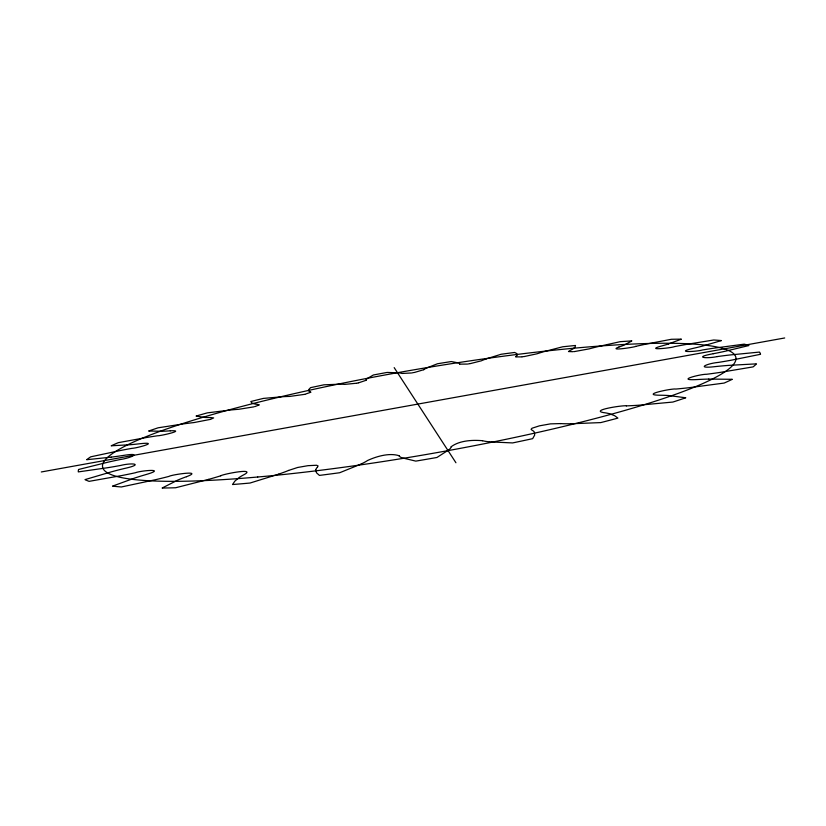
<?xml version="1.0" encoding="UTF-8"?>
<svg xmlns="http://www.w3.org/2000/svg" width="826" height="826" viewBox="0 0 826 826"><rect width="100%" height="100%" fill="white"/><g stroke="black" fill="none" stroke-linecap="round" stroke-linejoin="round"><path stroke-width="1.24" d="M515.837 356.749L516.281 356.212M451.192 446.721C459.514 440.516 472.265 439.804 482.549 440.712M315.79 469.994L316.503 472.802L319.425 475.404A346.177 46.204 -9.8 0 0 339.692 472.73L361.365 463.933M310.731 392.257L305.052 394.26M366.176 380.259L358.525 382.851M317.483 467.165L318.072 465.926L316.606 465.255L308.015 465.668L297.659 467.475L288.522 470.459M449.241 449.571L436.954 457.47A346.177 46.204 -9.8 0 1 415.798 461.115L401.766 457.749A88.909 14.156 -9.4 0 1 398.979 455.725M366.827 378.793L373.362 374.994A346.177 46.204 -9.8 0 1 387.126 372.433L398.834 372.846A61.981 6.876 -10.1 0 1 401.932 373.455L411.596 372.98M423.779 369.687L414.239 372.526M426.474 368.086L437.45 363.76A346.177 46.204 -9.8 0 1 451.275 361.551L458.616 362.965A61.547 6.794 -9.9 0 1 459.7 363.967M485.977 358.969L501.145 354.251A346.177 46.204 -9.8 0 1 514.66 352.465L516.787 353.59L517.334 354.829A61.702 6.825 -9.6 0 1 516.333 356.202M186.469 476.716C204.6 469.911 171.674 474.578 168.917 476.416A80.587 11.11 -11.2 0 1 155.34 479.741L121.35 486.968A346.177 46.204 -9.8 0 1 112.522 486.132L134.741 478.027A84.841 12.514 -11.1 0 1 145.851 474.599C167.802 468.249 141.184 470.459 135.412 472.74A77.334 10.191 -11.2 0 1 121.628 475.58L89.105 481.351A346.177 46.204 -9.8 0 1 85.026 479.607L111.624 471.77A82.073 11.574 -11.2 0 1 123.983 468.59C144.643 464.109 132.645 462.446 120.493 465.482A74.02 9.354 -11.1 0 1 107.421 467.743L78.294 471.904A346.177 46.204 -9.8 0 1 78.573 469.478L107.339 462.333A78.924 10.624 -11.2 0 1 120.059 459.545C130.704 458.12 143.621 452.121 122.878 455.508A70.871 8.632 -11 0 1 111.19 457.139M278.796 474.114L250.041 483.034A346.177 46.204 -9.8 0 1 232.498 484.532L234.894 481.104L239.086 477.583A88.465 13.959 -10.4 0 1 244.672 474.33C255.843 467.702 222.783 474.155 220.749 475.786M618.911 347.023C607.172 351.391 634.647 347.219 635.71 346.393M668.358 344.008L681.378 339.156A346.177 46.204 -9.8 0 0 671.404 339.28L645.684 344.194A69.415 8.312 -8.7 0 0 635.679 346.393M210.609 419.329L213.655 417.904L210.176 417.512A63.757 7.197 -10.4 0 1 204.497 417.419L196.082 416.067A346.177 46.204 -9.8 0 1 207.347 412.866L230.309 410.037A66.741 7.764 -10.7 0 1 238.89 409.273L254.036 406.826M210.475 419.371L194.079 422.551A69.353 8.301 -10.9 0 0 183.961 423.821L158.148 427.796A346.177 46.204 -9.8 0 0 148.659 431.027L162.443 431.244A65.646 7.548 -10.6 0 0 170.27 430.821M208.513 479.4L175.628 487.753A346.177 46.204 -9.8 0 1 162.113 488.032L177.58 480.185A87.019 13.34 -10.8 0 1 186.418 476.716M254.935 406.588L259.292 404.885L257.505 404.348A62.435 6.959 -10.2 0 1 253.995 403.79L251.754 402.851L250.815 401.529A346.177 46.204 -9.8 0 1 263.339 398.411L282.905 396.707A64.604 7.351 -10.5 0 1 289.761 396.418L304.722 394.343M358.185 382.913L357.142 383.119M356.625 383.223L344.731 384.389A63.003 7.062 -10.3 0 0 339.662 384.204L323.906 384.823A346.177 46.204 -9.8 0 0 310.555 387.662L308.883 389.449L308.728 390.801A61.692 6.825 -10 0 0 310.101 391.772L310.731 392.102M713.251 353.724C692.725 357.41 706.364 358.856 717.133 356.605M41.3 471.966L784.7 337.968M412.473 372.825L413.361 372.671M469.984 363.688L481.321 360.817A63.034 7.062 -9.3 0 1 486.008 358.969M468.228 363.946L469.282 363.791M467.361 364.07L459.69 364.152M111.169 457.15L86.668 459.721A346.177 46.204 -9.8 0 1 90.695 456.83L119.78 450.635A75.61 9.747 -11.2 0 1 132.119 448.322C137.261 448.115 160.337 441.6 140.348 443.686A68.042 8.033 -10.8 0 1 130.467 444.708L111.19 445.803A346.177 46.204 -9.8 0 1 118.283 442.664L146.254 437.553A72.358 8.962 -11.1 0 1 157.683 435.756C160.213 436.004 186.738 429.964 170.311 430.8M523.715 356.656L537.065 353.776A64.635 7.362 -9.1 0 1 543.653 351.742L562.702 346.786A346.177 46.204 -9.8 0 1 575.515 345.475L575.03 347.096L573.223 348.737A62.456 6.959 -9.4 0 1 570.074 350.451L568.484 351.556L573.141 351.711M522.868 356.76L522.197 356.832M521.702 356.894L515.878 356.884M574.06 351.639L589.217 348.861A66.782 7.775 -8.9 0 1 597.57 346.714L620.192 341.675A346.177 46.204 -9.8 0 1 631.849 340.911L624.311 345.02A63.798 7.207 -9.2 0 1 618.953 347.023M626.407 405.865C624.497 404.957 590.301 410.026 603.197 412.546A88.485 13.97 -9.2 0 1 609.495 413.743M708.76 379.072L732.301 379.299A346.177 46.204 -9.8 0 1 724.165 383.058L689.7 387.631A80.649 11.13 -8.4 0 1 675.782 389.056C672.715 388.21 639.964 394.859 659.241 395.22A87.05 13.361 -8.8 0 1 668.678 395.54L685.776 397.781A346.177 46.204 -9.8 0 1 672.86 402.055L639.117 405.184A83.622 12.08 -8.5 0 1 626.366 405.876M570.818 423.779L600.791 422.592A346.177 46.204 -9.8 0 0 617.9 418.111L614.585 415.664L609.547 413.733M560.493 423.583L550.446 423.872L539.419 425.844L532.006 428.24L531.087 429.293L532.078 430.222A89.105 14.248 -9.7 0 1 534.412 432.308L534.68 435.075L532.656 438.658A346.177 46.204 -9.8 0 1 512.616 442.922L489.426 441.858M394.178 367.622L455.931 462.756M399.061 455.715C389.604 452.669 376.924 456.189 367.601 460.485A87.866 13.691 -10.6 0 1 361.303 463.933M220.8 475.786A83.571 12.07 -11.1 0 1 208.493 479.4M288.584 470.448A86.049 12.958 -10.9 0 1 278.754 474.114M315.852 469.973A89.105 14.248 -9.9 0 1 317.36 467.227M451.275 446.711A88.898 14.145 -10.2 0 1 449.179 449.581M489.477 441.848A87.886 13.712 -9 0 1 482.477 440.733M570.849 423.769A86.1 12.979 -8.7 0 1 560.431 423.593M708.718 379.082A84.892 12.524 -8.5 0 0 697.175 379.557C674.512 380.776 700.386 374.106 706.529 374.281A77.396 10.211 -8.4 0 0 720.478 372.35L753.106 366.889A346.177 46.204 -9.8 0 0 756.461 363.853L728.831 365.371A82.135 11.595 -8.4 0 0 716.132 366.507C694.914 369.098 706.292 363.523 718.517 362.387A74.092 9.365 -8.5 0 0 731.609 360.136L760.529 354.292A346.177 46.204 -9.8 0 0 759.538 352.072L730.05 354.963A78.986 10.645 -8.4 0 0 717.133 356.595M713.272 353.724A70.933 8.642 -8.6 0 0 724.836 351.339L748.903 345.536A346.177 46.204 -9.8 0 0 744.205 344.153L714.717 348.056A75.682 9.757 -8.4 0 0 702.296 350.007C697.351 351.608 673.407 352.97 693.097 348.376A68.093 8.043 -8.8 0 0 702.781 346.022L721.418 340.58A346.177 46.204 -9.8 0 0 713.736 339.992L685.632 344.545A72.42 8.972 -8.5 0 0 674.233 346.683C671.858 347.891 644.672 350.792 660.759 346.228A65.688 7.558 -9 0 0 668.317 344.008M423.728 369.697A61.991 6.876 -9.5 0 1 426.515 368.076M366.104 380.105A61.547 6.794 -9.7 0 1 366.868 378.783M257.753 477.005A321.324 42.756 -9.8 0 0 735.966 359.093A321.324 42.756 -9.8 0 0 264.083 400.796A321.324 42.756 -9.8 0 0 257.753 477.005"/></g></svg>
